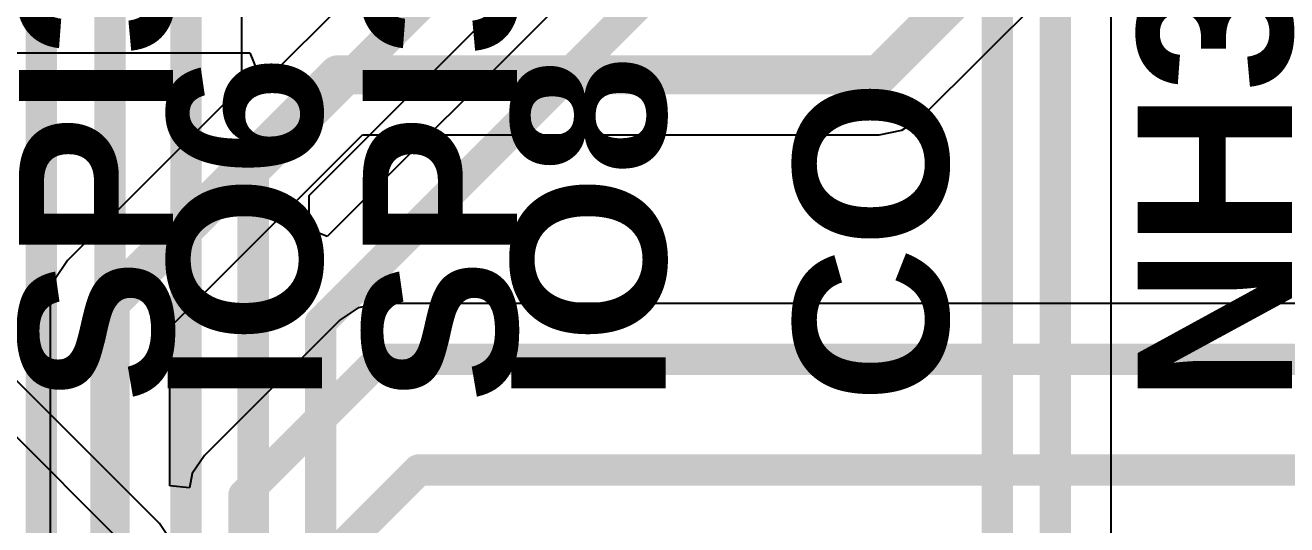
# Model space of a CAD drawing. Header units: inches. Extents: x -2.7 to 10.9, y -2.9 to 7.4.
# Drawn here: x 1.1159 to 1.4379, y 0.2216 to 0.3491 of the extents above; entities that cross this region are included whole.
import ezdxf

# ---------------------------------------------------------------- set-up
doc = ezdxf.new("R2010")
doc.units = ezdxf.units.IN
doc.header["$MEASUREMENT"] = 0
for name, color, linetype in [('Board Outline', 216, 'Continuous'), ('Bottom Layer', 5, 'Continuous'), ('Layer 3', 76, 'Continuous'), ('Top Layer', 1, 'Continuous'), ('Top Overlay', 2, 'Continuous')]:
    doc.layers.add(name, color=color, linetype=linetype)
doc.styles.add('Arial_Bold', font='', dxfattribs={"height": 0.2})
doc.styles.get('Arial_Bold').set_extended_font_data('Arial', bold=True)

msp = doc.modelspace()

# ---------------------------------------------------------------- linework, layer by layer
at = {"layer": 'Board Outline'}
msp.add_lwpolyline([(-2.49969, 1.37795, 0.005, 0.005, -0.740599), (2.8433, 0.25075, 0.005, 0.005, 0)], format="xyseb", dxfattribs=at)
at = {"layer": 'Bottom Layer'}
for p, q in [((1.34466, 0.32565), (1.40381, 0.3848)), ((0.91467, 0.34212), (1.17321, 0.34212)), ((1.17321, 0.34212), (1.17512, 0.3375)), ((1.17512, 0.3375), (1.12673, 0.28912)), ((1.3397, 0.32233), (1.34466, 0.32565)), ((1.33384, 0.32117), (1.3397, 0.32233)), ((1.15284, 0.27197), (1.20204, 0.32117)), ((1.20204, 0.32117), (1.33384, 0.32117)), ((1.12673, 0.28912), (1.12342, 0.28415)), ((1.12342, 0.28415), (1.12225, 0.2783)), ((1.12225, 0.2783), (1.12225, -0.73112)), ((1.20091, 0.27701), (1.19628, 0.27392)), ((1.20637, 0.2781), (1.20091, 0.27701)), ((1.75768, 0.2781), (1.20637, 0.2781)), ((1.20637, 0.2781), (1.20637, 0.2781)), ((1.19628, 0.27392), (1.16166, 0.2393)), ((1.15284, 0.23152), (1.15284, 0.27197)), ((1.16166, 0.2393), (1.15857, 0.23467)), ((1.15857, 0.23467), (1.15784, 0.23102)), ((1.15784, 0.23102), (1.15284, 0.23152))]:
    msp.add_line(p, q, dxfattribs=at)
for points in [[(1.33384, 0.33646, 0.01, 0.01, 0), (1.393, 0.39562, 0.01, 0.01, 0)], [(1.13755, 0.2783, 0.01, 0.01, 0), (1.19571, 0.33646, 0.01, 0.01, 0)], [(1.19571, 0.33646, 0.01, 0.01, 0), (1.33384, 0.33646, 0.01, 0.01, 0)], [(1.13755, -0.73745, 0.01, 0.01, 0), (1.13755, 0.2783, 0.01, 0.01, 0)], [(1.17175, 0.22921, 0.008, 0.008, 0), (1.20637, 0.26383, 0.008, 0.008, 0)], [(1.20637, 0.26383, 0.008, 0.008, 0), (1.75768, 0.26383, 0.008, 0.008, 0)], [(1.19129, 0.21057, 0.008, 0.008, 0), (1.21632, 0.2356, 0.008, 0.008, 0)], [(1.21632, 0.2356, 0.008, 0.008, 0), (1.69861, 0.2356, 0.008, 0.008, 0)], [(1.17175, -0.36042, 0.008, 0.008, 0), (1.17175, 0.22921, 0.008, 0.008, 0)]]:
    msp.add_lwpolyline(points, format="xyseb", dxfattribs=at)
for points in [[(1.19321, 0.33646, 0.005, 0.005, 1), (1.19821, 0.33646, 0.005, 0.005, 1)], [(1.19321, 0.33646, 0.005, 0.005, 1), (1.19821, 0.33646, 0.005, 0.005, 1)], [(1.33134, 0.33646, 0.005, 0.005, 1), (1.33634, 0.33646, 0.005, 0.005, 1)], [(1.33134, 0.33646, 0.005, 0.005, 1), (1.33634, 0.33646, 0.005, 0.005, 1)], [(1.13505, 0.2783, 0.005, 0.005, 1), (1.14005, 0.2783, 0.005, 0.005, 1)], [(1.13505, 0.2783, 0.005, 0.005, 1), (1.14005, 0.2783, 0.005, 0.005, 1)], [(1.20437, 0.26383, 0.004, 0.004, 1), (1.20837, 0.26383, 0.004, 0.004, 1)], [(1.20437, 0.26383, 0.004, 0.004, 1), (1.20837, 0.26383, 0.004, 0.004, 1)], [(1.21432, 0.2356, 0.004, 0.004, 1), (1.21832, 0.2356, 0.004, 0.004, 1)], [(1.21432, 0.2356, 0.004, 0.004, 1), (1.21832, 0.2356, 0.004, 0.004, 1)], [(1.16975, 0.22921, 0.004, 0.004, 1), (1.17375, 0.22921, 0.004, 0.004, 1)], [(1.16975, 0.22921, 0.004, 0.004, 1), (1.17375, 0.22921, 0.004, 0.004, 1)]]:
    msp.add_lwpolyline(points, format="xyseb", close=True, dxfattribs=at)
at = {"layer": 'Layer 3'}
for p, q in [((1.15021, 0.2219), (1.04126, 0.33085)), ((1.03405, 0.32364), (1.143, 0.21469)), ((1.15242, 0.2186), (1.15021, 0.2219))]:
    msp.add_line(p, q, dxfattribs=at)
at = {"layer": 'Top Layer'}
for p, q in [((1.384, 0.48619), (1.193, 0.29518)), ((1.31129, 0.46894), (1.17582, 0.33347)), ((1.18838, 0.30565), (1.33732, 0.45459)), ((1.1712, 0.33538), (1.1712, 0.35704)), ((1.3931, -1.44613), (1.3931, 0.35627)), ((1.17582, 0.33347), (1.1712, 0.33538)), ((1.18838, 0.2971), (1.18838, 0.30565)), ((1.193, 0.29518), (1.18838, 0.2971))]:
    msp.add_line(p, q, dxfattribs=at)
for points in [[(1.19129, 0.27329, 0.008, 0.008, 0), (1.42, 0.502, 0.008, 0.008, 0)], [(1.1741, 0.31156, 0.008, 0.008, 0), (1.32722, 0.46469, 0.008, 0.008, 0)], [(1.13755, -1.46212, 0.008, 0.008, 0), (1.13755, 0.38569, 0.008, 0.008, 0)], [(1.364, -1.94999, 0.008, 0.008, 0), (1.364, 0.36933, 0.008, 0.008, 0)], [(1.12004, -1.45623, 0.008, 0.008, 0), (1.12004, 0.36307, 0.008, 0.008, 0)], [(1.15693, -1.46673, 0.008, 0.008, 0), (1.15693, 0.36296, 0.008, 0.008, 0)], [(1.37883, -1.94983, 0.008, 0.008, 0), (1.37883, 0.36219, 0.008, 0.008, 0)], [(1.1741, -1.46747, 0.008, 0.008, 0), (1.1741, 0.31156, 0.008, 0.008, 0)], [(1.19129, -1.4601, 0.008, 0.008, 0), (1.19129, 0.27329, 0.008, 0.008, 0)]]:
    msp.add_lwpolyline(points, format="xyseb", dxfattribs=at)
for points in [[(1.1721, 0.31156, 0.004, 0.004, 1), (1.1761, 0.31156, 0.004, 0.004, 1)], [(1.1721, 0.31156, 0.004, 0.004, 1), (1.1761, 0.31156, 0.004, 0.004, 1)], [(1.18929, 0.27329, 0.004, 0.004, 1), (1.19329, 0.27329, 0.004, 0.004, 1)], [(1.18929, 0.27329, 0.004, 0.004, 1), (1.19329, 0.27329, 0.004, 0.004, 1)]]:
    msp.add_lwpolyline(points, format="xyseb", close=True, dxfattribs=at)

# ---------------------------------------------------------------- texts
at = {"layer": 'Top Overlay', "style": 'Arial_Bold'}
for s, p in [('SPI3 MISO', (1.15367, 0.25273)), ('SPI3 SCK', (1.24145, 0.25273)), ('NH3', (1.43921, 0.25273)), ('IO6', (1.19163, 0.25273)), ('IO8', (1.2794, 0.25273)), ('CO', (1.35143, 0.25273))]:
    msp.add_text(s, height=0.03937, rotation=90, dxfattribs=at).set_placement(p)

doc.saveas('drawing.dxf')
